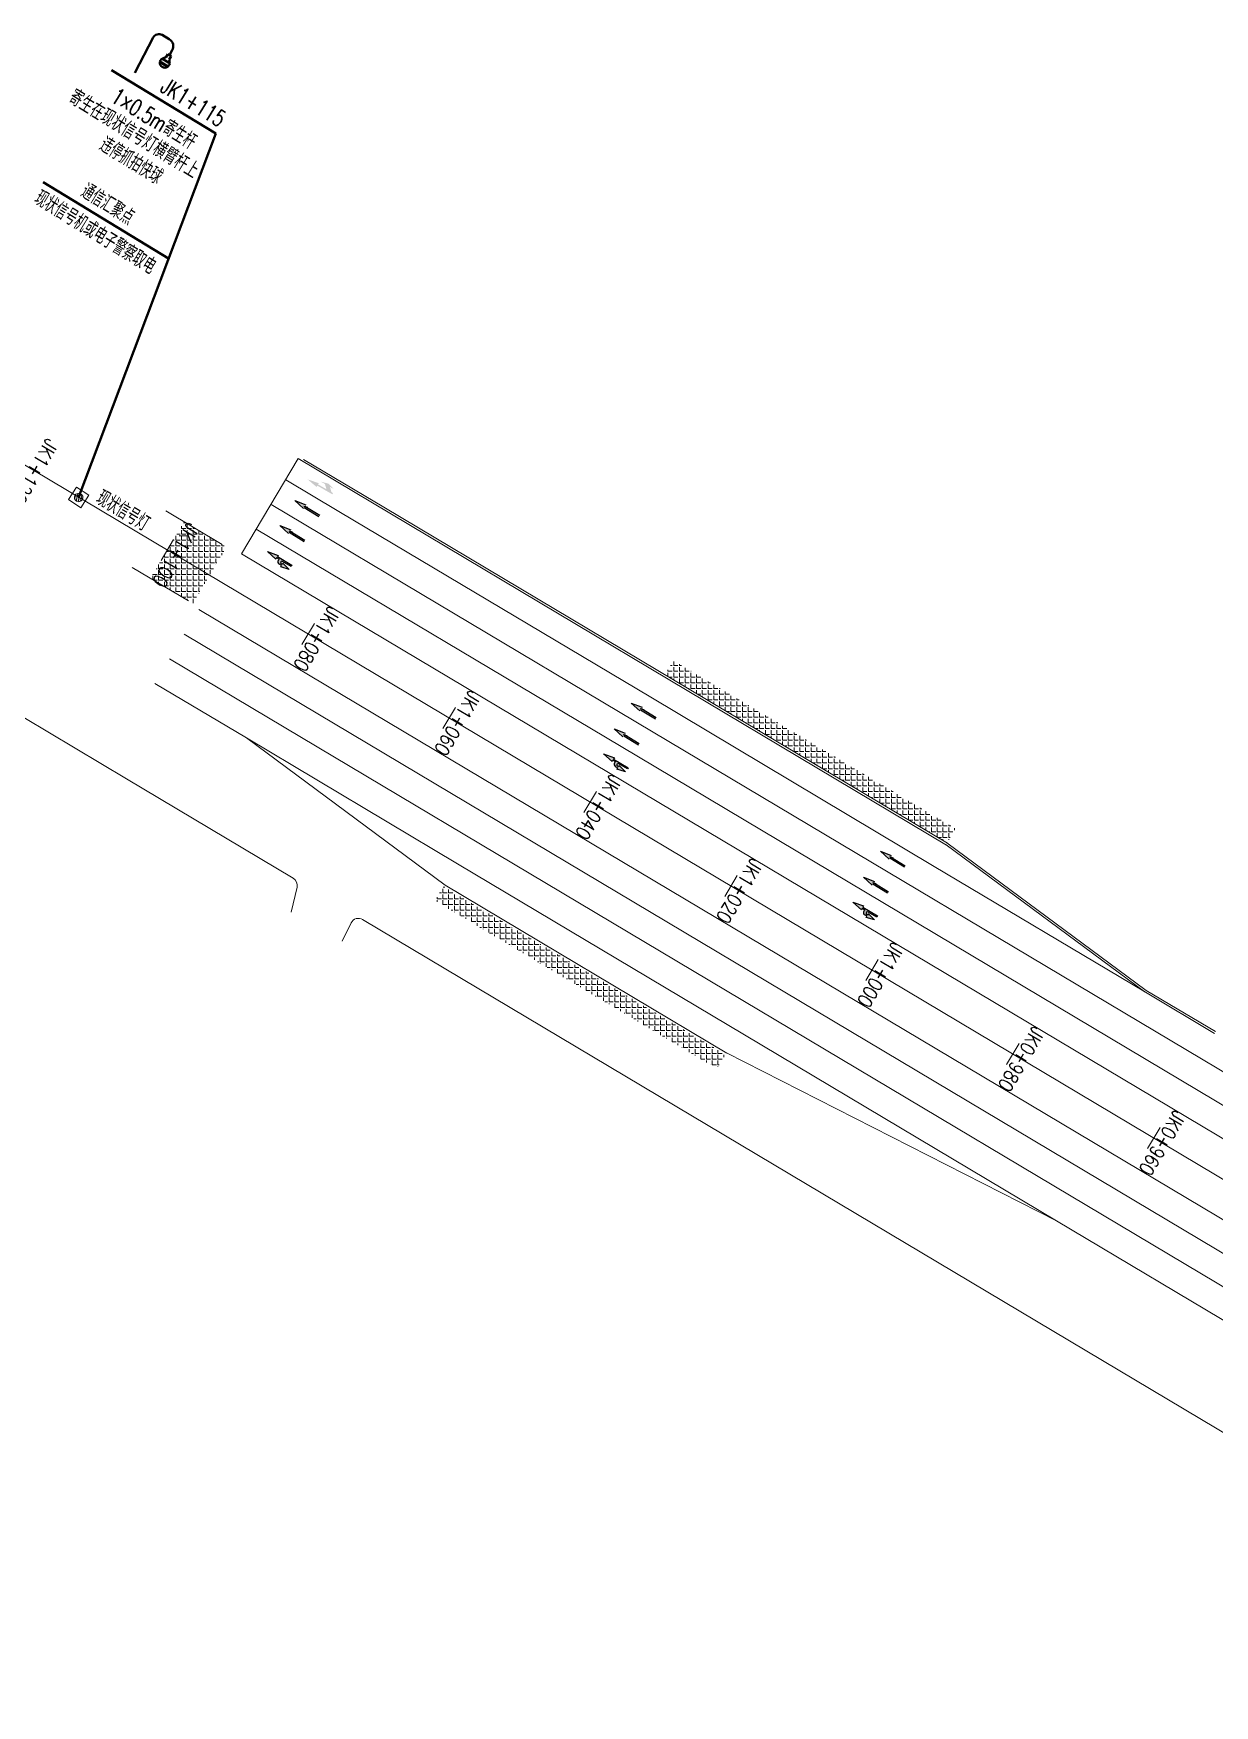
# Model space of a CAD drawing. Header units: millimetres. Extents: x 523446 to 528898, y 388189 to 392165.
# Drawn here: x 527743.4 to 527887.4, y 389085.8 to 389289.7 of the extents above; entities that cross this region are included whole.
import ezdxf
from ezdxf.enums import TextEntityAlignment as Align

# ---------------------------------------------------------------- set-up
doc = ezdxf.new("R2010")
doc.units = ezdxf.units.MM
doc.linetypes.add('ACAD_ISO04W100', pattern=[30, 24, -3, 0, -3])
doc.linetypes.add('CONTINOUS', pattern=[0])
for name, color, linetype, lineweight in [('0-TL-电视监控（新建）', 6, 'Continuous', 40), ('0-现状交通设施2018', 7, 'Continuous', 0), ('0-现状信号灯', 7, 'Continuous', 40), ('xubx地面', 7, 'CONTINOUS', 40)]:
    doc.layers.add(name, color=color, linetype=linetype, lineweight=lineweight)
for name, color, linetype in [('JQDD-标注路线桩号', 7, 'Continuous'), ('MEDS道路平面中线-JQDD', 7, 'Continuous'), ('N', 3, 'Continuous'), ('xu人行横道', 7, 'CONTINOUS'), ('xu公交站台', 8, 'CONTINOUS'), ('交通工程', 7, 'Continuous'), ('车行道边线', 5, 'ACAD_ISO04W100')]:
    doc.layers.add(name, color=color, linetype=linetype)
doc.layers.add('PP-COM', color=7, linetype='Continuous', plot=False)
doc.styles.add('HZTXT_S', font='TXT_S.shx', dxfattribs={"width": 0.75, "bigfont": 'HZTXT.shx'})
doc.styles.add('MEDS', font='TXT_S.SHX', dxfattribs={"width": 0.75, "bigfont": 'hztxt.shx'})

# ---------------------------------------------------------------- blocks, each defined once
blk = doc.blocks.new('A$C0B7F7BA9')
at = {"layer": 'N'}
blk.add_hatch(color=7, dxfattribs=at).paths.add_polyline_path([(2.85, 0.7), (2.82, 0.47), (0.03, 0.77), (0, 0.54), (2.8, 0.23), (2.77, 0), (4.67, 0.14)])
at = {"layer": 'N', "color": 7}
for p, q in [((2.8, 0.23), (0, 0.54)), ((2.82, 0.47), (0.03, 0.77)), ((2.28, 0.25), (2.52, 0.27)), ((2.98, 0.31), (2.75, 0.29)), ((4.67, 0.14), (2.77, 0)), ((4.67, 0.14), (2.85, 0.7))]:
    blk.add_line(p, q, dxfattribs=at)
blk = doc.blocks.new('A$C7BEC6FD5')
at = {"layer": 'PP-COM', "lineweight": -3}
blk.add_hatch(color=256, dxfattribs=at).paths.add_polyline_path([(5.6, 15.3), (5.6, -0.6), (7.9, -0.6), (7.9, 26.4), (10.2, 26.4), (6.8, 44.4), (3.3, 26.4), (5.6, 26.4), (5.6, 21.4, 0.131652), (3.4, 22.1, 0.414214), (-1.1, 17.6), (-1.1, 13.5), (-3.4, 13.5), (0, 0), (3.4, 13.5), (1.1, 13.5), (1.1, 15.3, -0.414214), (3.4, 17.6, -0.414214)])
for p, q in [((3.3, 26.4), (6.8, 44.4)), ((6.8, 44.4), (10.2, 26.4)), ((5.6, 26.4), (3.3, 26.4)), ((5.6, 21.4), (5.6, 26.4)), ((5.6, -0.6), (5.6, 15.3)), ((10.2, 26.4), (7.9, 26.4)), ((7.9, 26.4), (7.9, -0.6)), ((7.9, -0.6), (5.6, -0.6))]:
    blk.add_line(p, q, dxfattribs=at)
at = {"layer": 'PP-COM'}
for p, q in [((-3.4, 13.5), (-1.1, 13.5)), ((0, 0), (-3.4, 13.5)), ((-1.1, 13.5), (-1.1, 17.6)), ((0, 0), (3.4, 13.5)), ((1.1, 13.5), (1.1, 15.3)), ((3.4, 13.5), (1.1, 13.5))]:
    blk.add_line(p, q, dxfattribs=at)
for centre, radius, start, end in [((3.4, 17.6), 4.5, 90, 180), ((3.4, 15.3), 2.25, 90, 180), ((3.4, 17.6), 4.5, 60, 90), ((3.4, 15.3), 2.25, 0, 90)]:
    blk.add_arc(centre, radius, start, end, dxfattribs=at)
blk = doc.blocks.new('7')
at = {"layer": '0-现状信号灯', "linetype": 'Continuous', "lineweight": 0, "ltscale": 0.005}
for p, q in [((525414.9, 388753.36), (525416.62, 388753.9)), ((525416.62, 388753.9), (525417.16, 388752.19)), ((525415.44, 388751.64), (525414.9, 388753.36)), ((525417.16, 388752.19), (525415.44, 388751.64)), ((525415.94, 388753.28), (525415.56, 388752.55)), ((525416.18, 388753.26), (525415.71, 388752.36)), ((525416.37, 388753.15), (525415.92, 388752.27)), ((525416.51, 388752.92), (525416.18, 388752.28))]:
    blk.add_line(p, q, dxfattribs=at)
blk.add_ellipse((525416.02, 388752.77), major_axis=(0.365, 0.365), ratio=1, start_param=3.156470216024712, end_param=9.439655523204298, dxfattribs=at)
blk = doc.blocks.new('A$C30E15DA7')
at = {"layer": '0-TL-电视监控（新建）'}
for p, q in [((2.94, 3.24), (3.52, 4.26)), ((3.52, 4.26), (3.96, 4)), ((2.81, 3.71), (2.39, 3.94)), ((2.94, 3.24), (3.38, 2.98)), ((3.32, 3.01), (3.91, 4.04)), ((3.32, 3.01), (3.91, 4.04)), ((3.38, 2.98), (3.96, 4))]:
    blk.add_line(p, q, dxfattribs=at)
for points in [[(0.09, 3.19), (0.57, 4.07, -0.414214), (1.92, 4.47), (2.51, 4.15)], [(4.81, 0), (0.44, 2.11, -0.42662), (0.09, 3.19, -0.216931)]]:
    blk.add_lwpolyline(points, format="xyb", dxfattribs=at)
for points in [[(2.62, 4.36), (2.39, 3.94)], [(3.06, 4.13), (2.62, 4.36)]]:
    blk.add_lwpolyline(points, dxfattribs=at)
for centre, major_axis, start_param, end_param in [((3.32, 3.7), (0.487, 0.128), 1.002992, 1.854378), ((3.32, 3.7), (0.487, 0.128), 2.858011, 3.731254), ((3.48, 3.6), (0.149, -0.569), 5.898742, 8.260282)]:
    blk.add_ellipse(centre, major_axis=major_axis, ratio=1, start_param=start_param, end_param=end_param, dxfattribs=at)

msp = doc.modelspace()

# ---------------------------------------------------------------- hatches: boundary and pattern name
at = {"layer": 'xu人行横道', "linetype": 'ByBlock', "lineweight": 0}
h = msp.add_hatch(dxfattribs=at)
h.set_pattern_fill('ANGLE', color=8, scale=0.1, style=0)
h.set_pattern_definition([(0, (0, 0), (0, 0.6985), [0.508, -0.1905]), (90, (0, 0), (-0.6985, 4e-17), [0.508, -0.1905])])
h.paths.add_polyline_path([(527761.77, 389230.16), (527757.67, 389223.29), (527762.83, 389220.22), (527766.92, 389227.09)])
at = {"layer": 'xu公交站台', "linetype": 'ByBlock', "lineweight": 0}
h = msp.add_hatch(dxfattribs=at)
h.set_pattern_fill('ANGLE', color=8, scale=0.1, style=0)
h.set_pattern_definition([(0, (-0.0829, 0.0552), (0, 0.6985), [0.508, -0.1905]), (90, (-0.0829, 0.0552), (-0.6985, 4e-17), [0.508, -0.1905])])
h.paths.add_polyline_path([(527821.42, 389213.23), (527820.39, 389211.51), (527854.75, 389191.03), (527855.77, 389192.75)])
h = msp.add_hatch(dxfattribs=at)
h.set_pattern_fill('ANGLE', color=8, scale=0.1, style=0)
h.set_pattern_definition([(0, (-8.65476, 5.1572), (0, 0.6985), [0.508, -0.1905]), (90, (-8.65476, 5.1572), (-0.6985, 4e-17), [0.508, -0.1905])])
h.paths.add_polyline_path([(527826.72, 389163.49), (527827.74, 389165.21), (527793.38, 389185.7), (527792.36, 389183.98)])
at = {"layer": '交通工程', "linetype": 'ByBlock', "lineweight": 0}
for color in [3, 3, 3, 7]:
    msp.add_hatch(color=color, dxfattribs=at).paths.add_polyline_path([(527776.82, 389235.35), (527777.91, 389234.42), (527778, 389234.58), (527779.83, 389233.53), (527779.92, 389233.68), (527779.72, 389233.8), (527779.54, 389234.44), (527780, 389234.18), (527779.35, 389234.82), (527778.42, 389235.08), (527778.93, 389234.79), (527779.11, 389234.15), (527778.09, 389234.73), (527778.18, 389234.88)])

# ---------------------------------------------------------------- linework, layer by layer
at = {"layer": '0-TL-电视监控（新建）', "lineweight": 40, "flags": 128}
for points in [[(527765.63, 389277.51), (527752.91, 389285.26)], [(527748.9, 389233.14), (527765.63, 389277.51)]]:
    msp.add_lwpolyline(points, dxfattribs=at)
at = {"layer": '0-TL-电视监控（新建）', "color": 3, "lineweight": 40, "flags": 128}
msp.add_lwpolyline([(527759.88, 389262.27), (527744.58, 389271.6)], dxfattribs=at)
at = {"layer": 'JQDD-标注路线桩号', "color": 7, "linetype": 'ByBlock', "lineweight": 0}
for p, q in [((527760.49, 389228.02), (527758.95, 389225.44)), ((527777.67, 389217.77), (527776.13, 389215.2)), ((527794.85, 389207.53), (527793.31, 389204.95)), ((527812.03, 389197.29), (527810.49, 389194.71)), ((527829.2, 389187.05), (527827.67, 389184.47)), ((527846.38, 389176.8), (527844.85, 389174.23)), ((527863.56, 389166.56), (527862.02, 389163.98)), ((527880.74, 389156.32), (527879.2, 389153.74))]:
    msp.add_line(p, q, dxfattribs=at)
at = {"layer": 'MEDS道路平面中线-JQDD', "color": 4, "linetype": 'ByBlock', "lineweight": 0}
msp.add_line((527959.66, 389107.51), (527730.75, 389244), dxfattribs=at)
at = {"layer": 'xubx地面', "color": 7, "linetype": 'ByBlock', "lineweight": 0}
for p, q in [((527775.68, 389237.88), (527768.77, 389226.28)), ((527854.7, 389190.76), (527775.68, 389237.88)), ((527942.69, 389122.58), (527768.77, 389226.28)), ((527938.34, 389115.28), (527763.56, 389219.49)), ((527769.35, 389203.82), (527758.18, 389210.47)), ((527853.01, 389188.28), (527818.64, 389208.77)), ((527793.58, 389185.87), (527769.35, 389203.82)), ((527878.93, 389172.82), (527854.66, 389190.79)), ((527830.07, 389167.61), (527795.11, 389188.45)), ((527827.93, 389165.39), (527793.58, 389185.87)), ((527887.37, 389167.79), (527878.94, 389172.82)), ((527827.9, 389165.41), (527868.12, 389144.92))]:
    msp.add_line(p, q, dxfattribs=at)
at = {"layer": 'xubx地面', "color": 7, "linetype": 'ByBlock', "lineweight": 0, "ltscale": 5}
for p, q in [((527780.64, 389231.43), (527774.15, 389235.3)), ((527816.85, 389205.76), (527772.36, 389232.29)), ((527815.06, 389202.76), (527770.56, 389229.29)), ((527936.55, 389112.27), (527761.77, 389216.49)), ((527934.76, 389109.26), (527759.97, 389213.48)), ((527946.28, 389128.59), (527816.85, 389205.76)), ((527944.49, 389125.58), (527815.06, 389202.76)), ((527946.31, 389098.3), (527868.12, 389144.92))]:
    msp.add_line(p, q, dxfattribs=at)
at = {"layer": 'xubx地面', "color": 7, "linetype": 'ByBlock', "lineweight": 0, "ltscale": 3}
for p, q in [((527818.64, 389208.77), (527780.64, 389231.43)), ((527795.11, 389188.45), (527769.35, 389203.82)), ((527878.94, 389172.82), (527853.01, 389188.28)), ((527868.12, 389144.92), (527830.07, 389167.61))]:
    msp.add_line(p, q, dxfattribs=at)
at = {"layer": 'xu人行横道', "linetype": 'ByBlock', "lineweight": 0}
for points in [[(527759.54, 389231.49), (527766.41, 389227.4)], [(527755.44, 389224.62), (527762.31, 389220.52)]]:
    msp.add_lwpolyline(points, dxfattribs=at)
at = {"layer": '车行道边线', "color": 5, "linetype": 'ByBlock', "lineweight": 0}
for p, q in [((527786.12, 389231.94), (527776.33, 389237.78)), ((527854.83, 389190.97), (527786.12, 389231.94)), ((527754.74, 389198.84), (527717.18, 389221.24)), ((527775.07, 389186.72), (527754.74, 389198.84)), ((527879.06, 389173.03), (527854.75, 389191.03)), ((527775.53, 389185.63), (527774.81, 389182.59)), ((527781.03, 389179.04), (527782.12, 389181.26)), ((527944.29, 389085.82), (527783.53, 389181.68)), ((527887.5, 389168), (527879.06, 389173.03))]:
    msp.add_line(p, q, dxfattribs=at)
for centre, start, end in [((527774.56, 389185.86), 346.5408, 59.1942), ((527783.02, 389180.82), 59.1942, 153.9378)]:
    msp.add_arc(centre, 1, start, end, dxfattribs=at)

# ---------------------------------------------------------------- block references
at = {"layer": '0-TL-电视监控（新建）', "lineweight": 40, "rotation": 268.309995967162}
msp.add_blockref('A$C30E15DA7', (527755.9, 389289.72), dxfattribs=at)
at = {"layer": '0-现状交通设施2018', "color": 6, "linetype": 'ByBlock', "lineweight": 0, "rotation": 39.20140324339091}
msp.add_blockref('7', (366299.31, -244110.96), dxfattribs=at)
at = {"layer": 'PP-COM', "linetype": 'ByBlock', "lineweight": 0, "xscale": 0.07643478259576682, "yscale": 0.07643478259576682, "zscale": 0.07643478259576682, "rotation": 59.19424082907774}
for p in [(527774.56, 389224.37), (527815.55, 389199.69), (527845.93, 389181.62)]:
    msp.add_blockref('A$C7BEC6FD5', p, dxfattribs=at)
at = {"layer": '交通工程', "linetype": 'ByBlock', "lineweight": 0, "xscale": 0.7500000000898307, "yscale": 0.7500000000898307, "zscale": 0.7500000000898307, "rotation": 154.5363405071325}
for p in [(527778.47, 389231.34), (527778.47, 389231.34), (527778.47, 389231.34), (527778.47, 389231.34), (527776.65, 389228.3), (527776.65, 389228.3), (527776.65, 389228.3), (527776.65, 389228.3), (527819.48, 389206.66), (527817.41, 389203.5), (527817.41, 389203.5), (527817.41, 389203.5), (527817.41, 389203.5), (527849.85, 389188.59), (527847.79, 389185.43), (527847.79, 389185.43), (527847.79, 389185.43), (527847.79, 389185.43)]:
    msp.add_blockref('A$C0B7F7BA9', p, dxfattribs=at)

# ---------------------------------------------------------------- texts
at = {"layer": '0-TL-电视监控（新建）', "linetype": 'ByBlock', "lineweight": 40, "style": 'HZTXT_S', "width": 0.7}
for s, p in [('JK1+115', (527758.72, 389282.74)), ('1×0.5m寄生杆', (527752.69, 389281.49)), ('违停抓拍快球', (527751.23, 389275.59))]:
    msp.add_text(s, height=2, rotation=328.3179, dxfattribs=at).set_placement(p)
at = {"layer": '0-TL-电视监控（新建）', "color": 3, "linetype": 'ByBlock', "lineweight": 40, "style": 'HZTXT_S', "width": 0.7}
for s, p in [('通信汇聚点', (527748.97, 389269.9)), ('现状信号机或电子警察取电', (527743.28, 389269.07))]:
    msp.add_text(s, height=2, rotation=328.3179, dxfattribs=at).set_placement(p)
at = {"layer": '0-TL-电视监控（新建）', "linetype": 'ByBlock', "lineweight": 40, "insert": (527748.54, 389283.09), "char_height": 2, "width": 18.3922, "attachment_point": 1, "rotation": 328.3179, "style": 'HZTXT_S'}
msp.add_mtext('{\\C6;寄生在现状信号灯横臂杆上}', dxfattribs=at)
at = {"layer": '0-现状交通设施2018', "linetype": 'ByBlock', "lineweight": 0, "style": 'HZTXT_S', "width": 0.7}
msp.add_text('现状信号灯', height=2, rotation=329.0997, dxfattribs=at).set_placement((527757.33, 389229.75), align=Align.MIDDLE_RIGHT)
at = {"layer": 'JQDD-标注路线桩号', "color": 7, "linetype": 'ByBlock', "lineweight": 0, "style": 'MEDS', "width": 0.8}
for s, p in [('JK1+120', (527743.6, 389236.34)), ('JK1+100', (527760.77, 389226.1)), ('JK1+080', (527777.95, 389215.86)), ('JK1+060', (527795.13, 389205.61)), ('JK1+040', (527812.31, 389195.37)), ('JK1+020', (527829.49, 389185.13)), ('JK1+000', (527846.67, 389174.89)), ('JK0+980', (527863.84, 389164.64)), ('JK0+960', (527881.02, 389154.4))]:
    msp.add_text(s, height=1.75, rotation=239.1942, dxfattribs=at).set_placement(p, align=Align.MIDDLE)

doc.saveas('drawing.dxf')
